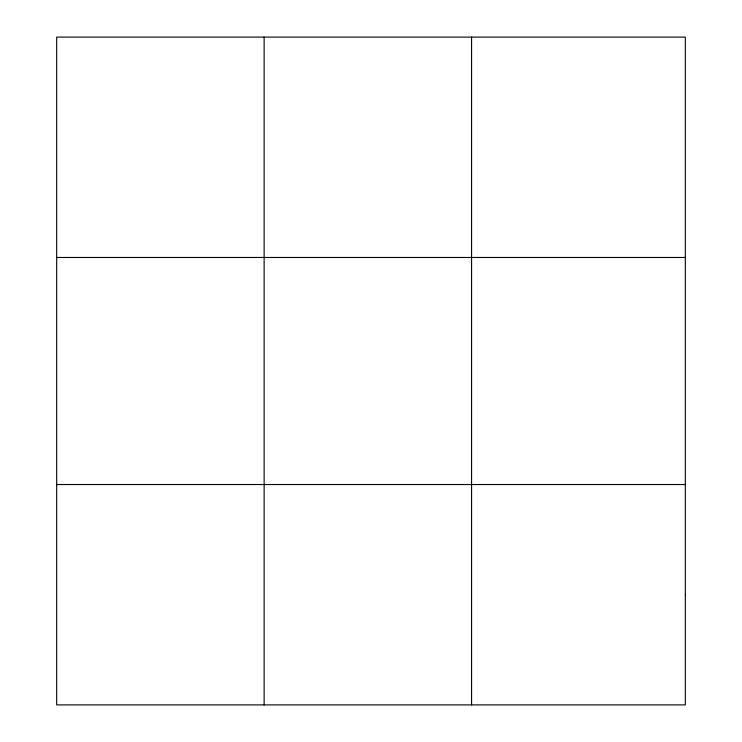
<?xml version="1.0" encoding="UTF-8"?>
<svg xmlns="http://www.w3.org/2000/svg" width="742" height="742" viewBox="0 0 742 742"><rect width="100%" height="100%" fill="white"/><g stroke="black" fill="none" stroke-linecap="round" stroke-linejoin="round"><path stroke-width="1.11" d="M264.133 37.1L264.133 704.9M471.578 37.1L471.578 704.9M56.68 257.474L685.32 257.474M56.68 484.526L685.32 484.526M685.32 594.713L685.32 704.9L56.68 704.9L56.68 37.1L685.32 37.1L685.32 594.713"/></g></svg>
